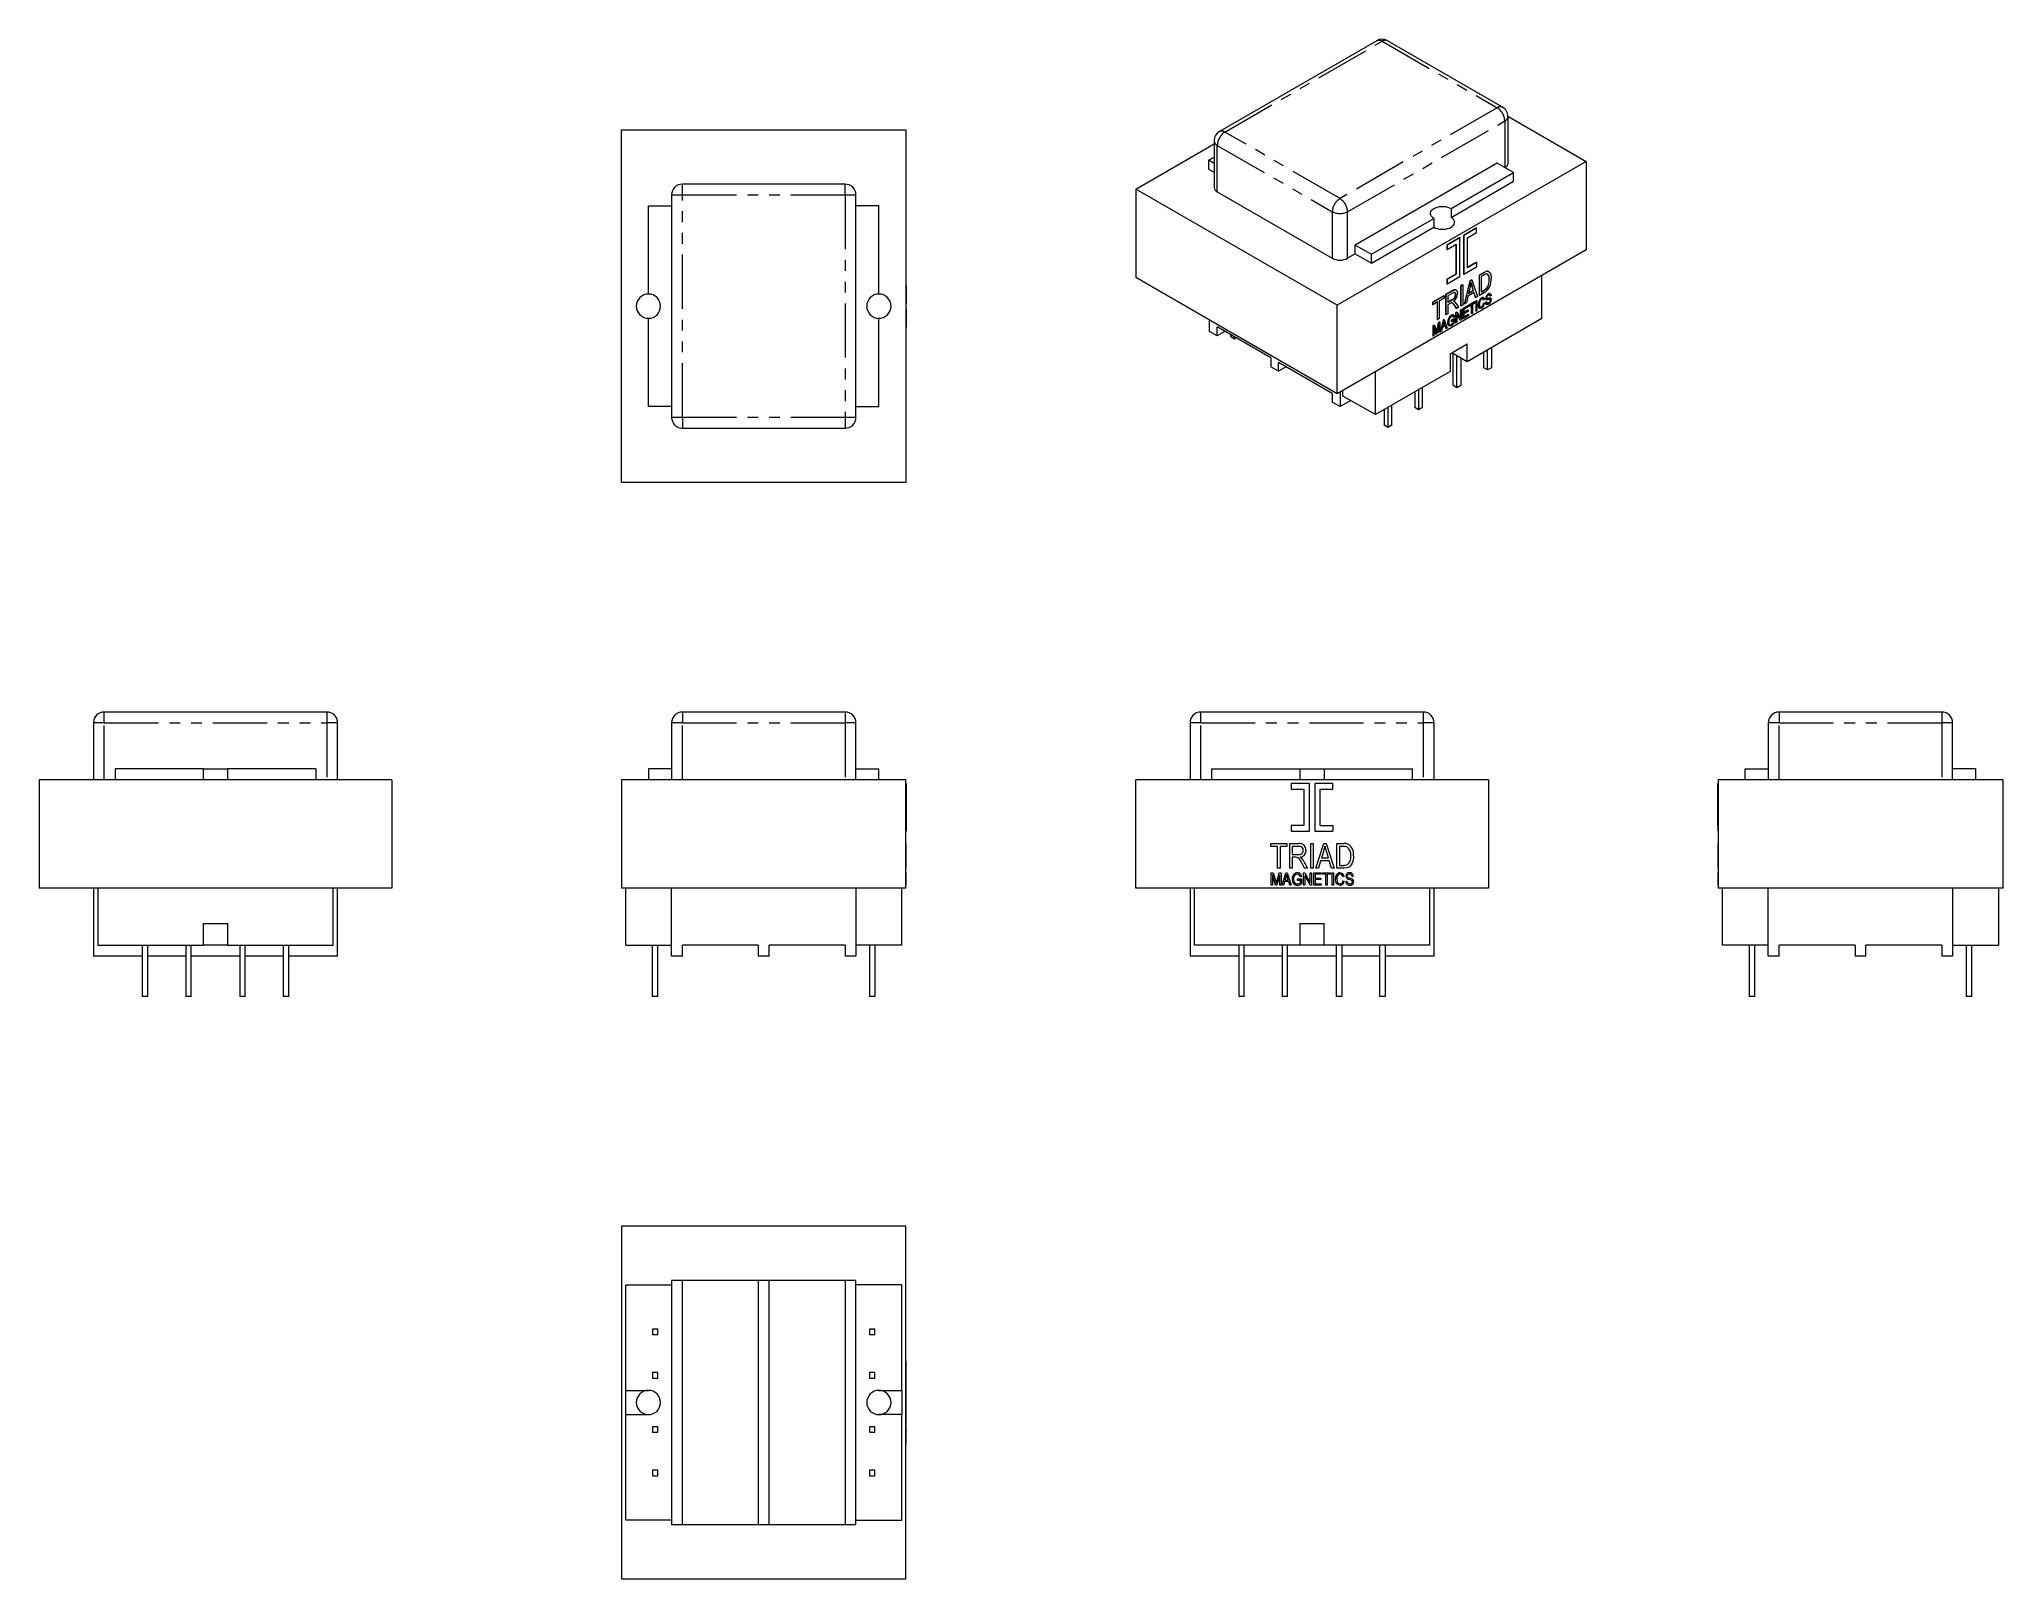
# Model space of a CAD drawing. Header units: millimetres. Extents: x 95 to 325, y 55 to 236.
import ezdxf

# ---------------------------------------------------------------- set-up
doc = ezdxf.new("R2010")
doc.units = ezdxf.units.MM
doc.linetypes.add('PHANTOM', pattern=[12.7, 6.35, -1.27, 1.27, -1.27, 1.27, -1.27])

msp = doc.modelspace()

# ---------------------------------------------------------------- linework, layer by layer
at = {"color": 7, "linetype": 'Continuous', "lineweight": 0}
for p, q in [((251.65, 235.56), (233.24, 224.93)), ((266.39, 227.78), (252.92, 235.56)), ((267.02, 226.73), (276.19, 221.43)), ((267.03, 221.24), (267.03, 226.68)), ((163.21, 183.84), (163.21, 225.12)), ((163.21, 225.12), (196.53, 225.12)), ((196.53, 225.12), (196.53, 183.84)), ((223.44, 218.19), (232.61, 223.48)), ((232.61, 223.83), (232.61, 218.38)), ((231.97, 221.56), (232.61, 221.92)), ((231.97, 221.56), (231.97, 220.52)), ((232.61, 221.19), (231.97, 221.56)), ((276.19, 221.43), (247, 204.58)), ((265.76, 221.24), (249.14, 211.64)), ((267.66, 220.14), (265.76, 221.24)), ((276.19, 221.43), (276.19, 211.06)), ((189.4, 218.77), (170.35, 218.77)), ((231.97, 220.52), (232.61, 220.15)), ((260.36, 215.92), (267.66, 220.14)), ((260.36, 214.88), (267.66, 219.1)), ((267.66, 219.1), (267.66, 220.14)), ((166.38, 205.9), (166.38, 216.23)), ((166.38, 216.23), (169.08, 216.23)), ((169.08, 217.5), (169.08, 191.46)), ((190.67, 191.46), (190.67, 217.5)), ((193.36, 216.23), (190.67, 216.23)), ((193.36, 205.9), (193.36, 216.23)), ((247, 204.58), (223.44, 218.19)), ((223.44, 218.19), (223.44, 207.82)), ((232.98, 217.87), (246.45, 210.09)), ((251.05, 210.55), (258.35, 214.76)), ((258.35, 214.76), (258.35, 213.72)), ((260.36, 215.92), (260.36, 214.88)), ((249.14, 210.61), (249.14, 211.64)), ((249.14, 211.64), (251.05, 210.55)), ((251.05, 209.51), (258.35, 213.72)), ((261.37, 212.51), (259.86, 211.64)), ((259.86, 211.64), (259.86, 211.12)), ((259.86, 211.64), (259.88, 211.63)), ((261.39, 212.5), (259.88, 211.63)), ((259.88, 211.11), (260.94, 211.72)), ((259.88, 211.63), (259.88, 211.11)), ((260.92, 211.71), (260.92, 208.24)), ((260.94, 211.72), (260.94, 208.23)), ((261.37, 212.51), (261.39, 212.5)), ((261.39, 207.97), (261.39, 212.5)), ((263.33, 213.64), (261.82, 212.77)), ((261.82, 212.77), (261.82, 208.24)), ((261.82, 212.77), (261.84, 212.76)), ((263.35, 213.63), (261.84, 212.76)), ((261.84, 212.76), (261.84, 208.23)), ((262.29, 212.5), (263.35, 213.11)), ((262.29, 209.02), (262.29, 212.5)), ((263.33, 213.64), (263.35, 213.63)), ((263.35, 213.11), (263.35, 213.63)), ((196.56, 209.35), (196.53, 209.35)), ((196.56, 209.33), (196.53, 209.33)), ((196.56, 208.66), (196.56, 209.33)), ((276.19, 211.06), (247, 194.21)), ((249.14, 210.61), (248.24, 210.09)), ((249.14, 210.61), (251.05, 209.51)), ((251.05, 209.51), (251.05, 210.55)), ((259.86, 211.12), (259.88, 211.11)), ((263.33, 209.64), (262.29, 209.04)), ((262.29, 209.02), (263.35, 209.63)), ((263.33, 209.64), (263.35, 209.63)), ((263.35, 209.63), (263.35, 209.1)), ((196.56, 208.66), (196.53, 208.66)), ((196.56, 207.39), (196.53, 207.39)), ((196.56, 207.22), (196.53, 207.22)), ((196.56, 207.05), (196.53, 207.05)), ((196.53, 206.93), (196.56, 206.93)), ((196.56, 208.2), (196.56, 208.66)), ((196.56, 208.22), (196.56, 208.23)), ((196.56, 207.39), (196.56, 208.2)), ((196.56, 207.22), (196.56, 207.37)), ((196.56, 206.93), (196.56, 207.05)), ((196.56, 206.93), (196.56, 204.8)), ((247, 194.21), (223.44, 207.82)), ((260.92, 208.24), (259.86, 207.63)), ((259.86, 207.63), (259.86, 207.11)), ((259.86, 207.63), (259.88, 207.62)), ((259.86, 207.11), (259.88, 207.1)), ((260.94, 208.23), (259.88, 207.62)), ((259.88, 207.1), (261.39, 207.97)), ((259.88, 207.62), (259.88, 207.1)), ((260.94, 208.23), (260.92, 208.24)), ((261.7, 206.97), (261.49, 206.85)), ((261.51, 206.84), (261.72, 206.96)), ((261.72, 206.96), (261.7, 206.97)), ((261.72, 206.96), (261.72, 204.61)), ((261.82, 208.24), (261.84, 208.23)), ((261.84, 208.23), (263.35, 209.1)), ((262.56, 207.46), (261.91, 204.74)), ((261.93, 204.73), (262.58, 207.45)), ((262.77, 207.58), (262.56, 207.46)), ((262.58, 207.45), (262.56, 207.46)), ((262.58, 207.45), (262.79, 207.57)), ((262.79, 207.57), (262.77, 207.58)), ((262.79, 207.57), (263.44, 205.6)), ((264.23, 208.43), (263.66, 208.1)), ((263.66, 208.1), (263.66, 205.75)), ((263.67, 208.09), (263.66, 208.1)), ((263.67, 208.09), (264.25, 208.42)), ((263.67, 205.74), (263.67, 208.09)), ((264.24, 208.14), (263.88, 207.93)), ((263.88, 207.93), (263.88, 206.13)), ((264.57, 208.56), (264.55, 208.57)), ((264.75, 206.98), (264.74, 206.99)), ((264.78, 208.53), (264.76, 208.54)), ((264.82, 207.61), (264.84, 207.6)), ((270.98, 203.03), (270.98, 208.06)), ((196.53, 204.8), (196.56, 204.8)), ((196.56, 204.68), (196.53, 204.68)), ((196.56, 204.63), (196.53, 204.63)), ((196.56, 204.68), (196.56, 204.8)), ((196.56, 204.33), (196.56, 204.63)), ((259.51, 205.7), (258.19, 204.94)), ((258.19, 204.94), (258.19, 204.66)), ((258.21, 204.93), (258.19, 204.94)), ((258.21, 204.65), (258.19, 204.66)), ((258.21, 204.93), (259.53, 205.69)), ((258.76, 204.97), (258.21, 204.65)), ((258.21, 204.65), (258.21, 204.93)), ((258.74, 204.96), (258.74, 202.91)), ((258.76, 202.9), (258.76, 204.97)), ((259.53, 205.42), (258.97, 205.1)), ((258.97, 205.1), (258.97, 203.02)), ((259.53, 205.69), (259.51, 205.7)), ((259.53, 205.69), (259.53, 205.42)), ((260.49, 206.27), (259.75, 205.84)), ((259.75, 205.84), (259.75, 203.49)), ((259.76, 205.83), (259.75, 205.84)), ((259.76, 205.83), (260.51, 206.26)), ((259.76, 203.48), (259.76, 205.83)), ((260.53, 205.99), (259.97, 205.68)), ((259.97, 205.68), (259.97, 204.91)), ((260.45, 205.21), (259.97, 204.93)), ((259.97, 204.91), (260.47, 205.2)), ((260.24, 204.79), (259.97, 204.64)), ((259.97, 204.64), (259.97, 203.6)), ((260.45, 205.21), (260.47, 205.2)), ((260.77, 205), (260.75, 205.01)), ((260.9, 205.84), (260.88, 205.85)), ((260.95, 206.37), (260.93, 206.38)), ((260.95, 204.8), (261.24, 204.33)), ((261.49, 206.85), (261.49, 204.5)), ((261.51, 206.84), (261.49, 206.85)), ((261.51, 204.49), (261.51, 206.84)), ((261.72, 204.61), (261.51, 204.49)), ((261.91, 204.74), (261.93, 204.73)), ((262.15, 204.86), (261.93, 204.73)), ((262.33, 205.66), (262.15, 204.86)), ((263.04, 206.07), (262.33, 205.66)), ((262.59, 206.77), (262.4, 205.98)), ((262.95, 206.32), (262.4, 206)), ((262.4, 205.98), (262.97, 206.31)), ((263.11, 204.98), (262.45, 204.6)), ((262.47, 204.59), (263.13, 204.97)), ((262.75, 204.61), (262.47, 204.45)), ((262.73, 204.6), (262.73, 203.59)), ((262.75, 203.58), (262.75, 204.61)), ((262.78, 206.86), (262.95, 206.32)), ((262.97, 206.31), (262.8, 206.85)), ((263.13, 204.84), (262.85, 204.68)), ((262.85, 204.68), (262.85, 203.64)), ((262.95, 206.32), (262.97, 206.31)), ((263.03, 206.06), (263.2, 205.48)), ((263.22, 205.47), (263.04, 206.07)), ((263.13, 204.97), (263.11, 204.98)), ((263.13, 204.97), (263.13, 204.84)), ((263.22, 205.47), (263.2, 205.48)), ((263.44, 205.6), (263.22, 205.47)), ((263.36, 205.13), (263.26, 205.07)), ((263.26, 205.07), (263.26, 203.89)), ((263.28, 205.06), (263.26, 205.07)), ((263.28, 205.06), (263.38, 205.12)), ((263.28, 203.88), (263.28, 205.06)), ((263.38, 205.12), (263.36, 205.13)), ((263.38, 205.12), (263.38, 203.94)), ((263.55, 204.64), (263.54, 204.65)), ((263.66, 205.75), (263.67, 205.74)), ((264.27, 206.08), (263.67, 205.74)), ((264.23, 206.35), (263.88, 206.15)), ((263.88, 206.13), (264.25, 206.34)), ((263.94, 205.46), (263.93, 205.47)), ((264.16, 205.48), (264.14, 205.49)), ((264.16, 205.2), (264.14, 205.21)), ((264.27, 205.29), (264.16, 205.2)), ((264.26, 204.85), (264.16, 204.82)), ((264.16, 204.82), (264.18, 204.81)), ((264.18, 204.81), (264.28, 204.84)), ((264.28, 204.84), (264.26, 204.85)), ((264.49, 205), (264.38, 204.92)), ((264.38, 204.92), (264.4, 204.91)), ((264.4, 204.91), (264.51, 204.99)), ((264.43, 205.41), (264.41, 205.42)), ((264.48, 205.25), (264.5, 205.24)), ((264.48, 204.69), (264.5, 204.68)), ((264.51, 204.99), (264.49, 205)), ((264.72, 205.91), (264.7, 205.92)), ((264.75, 204.85), (264.73, 204.86)), ((264.9, 205.43), (264.89, 205.44)), ((264.93, 205.66), (264.91, 205.67)), ((264.95, 205.94), (264.93, 205.95)), ((265.03, 205.73), (264.93, 205.66)), ((264.95, 205.17), (264.94, 205.18)), ((264.99, 205.41), (264.97, 205.42)), ((166.38, 192.73), (166.38, 203.06)), ((193.36, 192.73), (193.36, 203.06)), ((196.56, 204.33), (196.53, 204.33)), ((196.56, 204.25), (196.53, 204.25)), ((196.53, 204.16), (196.56, 204.16)), ((196.56, 204.25), (196.56, 204.33)), ((196.56, 204.16), (196.56, 204.25)), ((196.56, 204.16), (196.56, 202.03)), ((232.08, 201.53), (232.08, 202.83)), ((247, 194.21), (247, 204.58)), ((258.88, 202.54), (258.68, 201.6)), ((258.69, 201.59), (258.9, 202.53)), ((258.94, 202.35), (258.7, 201.24)), ((258.74, 202.91), (258.76, 202.9)), ((258.97, 203.02), (258.76, 202.9)), ((259.03, 202.63), (258.88, 202.54)), ((258.9, 202.53), (258.88, 202.54)), ((258.9, 202.53), (259.05, 202.62)), ((258.94, 201.38), (258.94, 202.35)), ((259.05, 202.62), (259.03, 202.63)), ((259.05, 202.62), (259.05, 201.44)), ((259.44, 202.86), (259.11, 201.5)), ((259.13, 201.49), (259.45, 202.85)), ((259.46, 202.51), (259.36, 202.11)), ((259.54, 202.92), (259.44, 202.86)), ((259.45, 202.85), (259.44, 202.86)), ((259.45, 202.85), (259.56, 202.91)), ((259.56, 202.91), (259.54, 202.92)), ((259.55, 202.56), (259.63, 202.29)), ((259.56, 202.91), (259.88, 201.92)), ((259.65, 202.28), (259.56, 202.55)), ((259.75, 203.49), (259.76, 203.48)), ((259.97, 203.6), (259.76, 203.48)), ((259.97, 202.56), (259.96, 202.57)), ((260.4, 203.41), (260.38, 203.42)), ((260.74, 203.03), (260.38, 202.83)), ((260.38, 202.83), (260.38, 202.69)), ((260.4, 202.81), (260.38, 202.83)), ((260.38, 202.69), (260.4, 202.68)), ((260.4, 202.34), (260.38, 202.35)), ((260.4, 202.81), (260.75, 203.02)), ((260.65, 202.82), (260.4, 202.68)), ((260.4, 202.68), (260.4, 202.81)), ((260.64, 203.44), (260.62, 203.45)), ((260.64, 203.17), (260.62, 203.18)), ((260.63, 202.81), (260.63, 202.62)), ((260.65, 202.61), (260.63, 202.62)), ((260.74, 203.26), (260.64, 203.17)), ((260.65, 202.61), (260.65, 202.82)), ((260.75, 203.02), (260.74, 203.03)), ((260.75, 204.57), (260.98, 204.21)), ((260.75, 203.02), (260.75, 202.59)), ((261, 204.2), (260.77, 204.56)), ((261.01, 203.77), (260.89, 203.7)), ((260.89, 203.7), (260.89, 202.53)), ((260.91, 203.69), (260.89, 203.7)), ((260.89, 202.53), (260.91, 202.52)), ((260.91, 203.69), (261.03, 203.76)), ((260.91, 202.52), (260.91, 203.69)), ((261.02, 202.58), (260.91, 202.52)), ((261, 204.2), (260.98, 204.21)), ((261.24, 204.33), (261, 204.2)), ((261.03, 203.76), (261.01, 203.77)), ((261.45, 202.83), (261.02, 203.51)), ((261.02, 203.51), (261.02, 202.58)), ((261.02, 203.49), (261.43, 202.84)), ((261.03, 203.76), (261.45, 203.07)), ((261.45, 202.83), (261.43, 202.84)), ((261.54, 204.08), (261.44, 204.01)), ((261.44, 204.01), (261.44, 203.1)), ((261.45, 204), (261.44, 204.01)), ((261.45, 204), (261.56, 204.07)), ((261.45, 203.07), (261.45, 204)), ((261.56, 202.89), (261.45, 202.83)), ((261.49, 204.5), (261.51, 204.49)), ((261.56, 204.07), (261.54, 204.08)), ((261.56, 204.07), (261.56, 202.89)), ((262.35, 204.54), (261.74, 204.19)), ((261.74, 204.19), (261.74, 203.02)), ((261.76, 204.18), (261.74, 204.19)), ((261.74, 203.02), (261.76, 203.01)), ((261.76, 204.18), (262.37, 204.53)), ((261.76, 203.01), (261.76, 204.18)), ((262.38, 203.36), (261.76, 203.01)), ((262.37, 204.39), (261.86, 204.1)), ((261.86, 204.1), (261.86, 203.74)), ((262.32, 204.02), (261.86, 203.76)), ((261.86, 203.74), (262.34, 204.01)), ((262.34, 203.87), (261.86, 203.6)), ((261.86, 203.6), (261.86, 203.2)), ((262.36, 203.51), (261.86, 203.22)), ((261.86, 203.2), (262.38, 203.5)), ((270.98, 203.03), (262.24, 197.98)), ((262.34, 204.01), (262.32, 204.02)), ((262.34, 204.01), (262.34, 203.87)), ((262.37, 204.53), (262.35, 204.54)), ((262.38, 203.5), (262.36, 203.51)), ((262.37, 204.53), (262.37, 204.39)), ((262.38, 203.5), (262.38, 203.36)), ((262.45, 204.6), (262.45, 204.46)), ((262.47, 204.59), (262.45, 204.6)), ((262.47, 204.45), (262.45, 204.46)), ((262.47, 204.45), (262.47, 204.59)), ((262.73, 203.59), (262.75, 203.58)), ((262.85, 203.64), (262.75, 203.58)), ((263.26, 203.89), (263.28, 203.88)), ((263.38, 203.94), (263.28, 203.88)), ((263.68, 204.22), (263.7, 204.21)), ((263.93, 204.38), (263.91, 204.39)), ((196.53, 202.03), (196.56, 202.03)), ((196.56, 201.86), (196.53, 201.86)), ((196.56, 201.57), (196.53, 201.57)), ((196.56, 201.53), (196.53, 201.53)), ((196.56, 201.86), (196.56, 202.03)), ((196.56, 201.57), (196.56, 201.86)), ((196.56, 201.53), (196.56, 201.57)), ((196.56, 199.66), (196.56, 201.53)), ((232.98, 201.01), (232.08, 201.53)), ((239.26, 198.42), (232.98, 202.05)), ((232.98, 201.01), (232.98, 202.05)), ((233.88, 201.53), (232.98, 201.01)), ((234.55, 200.89), (234.55, 201.14)), ((235, 200.63), (234.55, 200.89)), ((235, 200.63), (235, 200.88)), ((235.21, 200.76), (235, 200.63)), ((258.39, 202.26), (258.23, 202.16)), ((258.23, 202.16), (258.23, 200.99)), ((258.24, 202.15), (258.23, 202.16)), ((258.23, 200.99), (258.24, 200.98)), ((258.24, 202.15), (258.41, 202.25)), ((258.24, 200.98), (258.24, 202.15)), ((258.35, 201.04), (258.24, 200.98)), ((258.59, 201.18), (258.35, 202.06)), ((258.35, 202.06), (258.35, 201.04)), ((258.35, 202.01), (258.57, 201.19)), ((258.41, 202.25), (258.39, 202.26)), ((258.41, 202.25), (258.61, 201.53)), ((258.59, 201.18), (258.57, 201.19)), ((258.7, 201.24), (258.59, 201.18)), ((258.61, 201.53), (258.65, 201.38)), ((258.93, 202.27), (258.93, 201.39)), ((258.94, 201.38), (258.93, 201.39)), ((259.05, 201.44), (258.94, 201.38)), ((259.11, 201.5), (259.13, 201.49)), ((259.24, 201.55), (259.13, 201.49)), ((259.33, 201.95), (259.24, 201.55)), ((259.68, 202.16), (259.33, 201.95)), ((259.36, 202.11), (259.65, 202.28)), ((259.63, 202.29), (259.37, 202.13)), ((259.63, 202.29), (259.65, 202.28)), ((259.67, 202.15), (259.75, 201.87)), ((259.77, 201.86), (259.68, 202.16)), ((259.77, 201.86), (259.75, 201.87)), ((259.88, 201.92), (259.77, 201.86)), ((260.1, 202.19), (260.12, 202.18)), ((260.23, 198.89), (262.24, 200.06)), ((262.24, 197.98), (262.24, 200.06)), ((196.56, 199.66), (196.53, 199.66)), ((239.26, 198.42), (239.26, 197.39)), ((246.45, 194.27), (240.16, 197.9)), ((240.16, 196.87), (240.16, 197.9)), ((260.23, 198.89), (260.23, 196.82)), ((262.24, 197.98), (260.45, 199.02)), ((260.59, 195.19), (260.59, 198.94)), ((261.04, 194.93), (261.04, 198.68)), ((261.49, 198.42), (261.49, 195.19)), ((264.18, 197.27), (264.18, 199.1)), ((264.63, 197.01), (264.63, 199.36)), ((265.08, 199.62), (265.08, 197.27)), ((240.16, 196.87), (239.26, 197.39)), ((241.06, 197.39), (240.16, 196.87)), ((260.23, 196.82), (251.49, 191.78)), ((251.49, 191.78), (251.49, 196.81)), ((264.63, 197.01), (264.18, 197.27)), ((265.08, 197.27), (264.63, 197.01)), ((246.45, 194.27), (246.45, 193.24)), ((247.35, 192.72), (246.45, 193.24)), ((247.35, 194.41), (247.35, 192.72)), ((248.6, 193.45), (247.35, 192.72)), ((247.7, 193.96), (247.7, 194.62)), ((251.49, 191.78), (247.7, 193.96)), ((256.1, 194.44), (256.1, 192.6)), ((256.55, 194.69), (256.55, 192.34)), ((257, 192.6), (257, 194.95)), ((261.04, 194.93), (260.59, 195.19)), ((261.49, 195.19), (261.04, 194.93)), ((169.08, 192.73), (166.38, 192.73)), ((190.67, 192.73), (193.36, 192.73)), ((252.51, 192.36), (252.51, 190.53)), ((252.96, 192.62), (252.96, 190.27)), ((253.41, 190.53), (253.41, 192.88)), ((256.55, 192.34), (256.1, 192.6)), ((257, 192.6), (256.55, 192.34)), ((170.35, 190.19), (189.4, 190.19)), ((252.96, 190.27), (252.51, 190.53)), ((253.41, 190.53), (252.96, 190.27)), ((196.53, 183.84), (163.21, 183.84)), ((128.71, 156.96), (102.67, 156.96)), ((189.4, 156.96), (170.35, 156.96)), ((257.1, 156.96), (231.06, 156.96)), ((317.81, 156.96), (298.76, 156.96)), ((101.4, 155.69), (101.4, 149.03)), ((129.98, 149.03), (129.98, 155.69)), ((169.08, 155.69), (169.08, 149.03)), ((190.67, 149.03), (190.67, 155.69)), ((229.79, 155.69), (229.79, 149.03)), ((258.37, 149.03), (258.37, 155.69)), ((297.49, 155.69), (297.49, 149.03)), ((319.08, 149.03), (319.08, 155.69)), ((103.94, 150.3), (103.94, 149.03)), ((114.27, 150.3), (103.94, 150.3)), ((114.27, 149.03), (114.27, 150.3)), ((114.27, 150.3), (117.11, 150.3)), ((117.11, 150.3), (117.11, 149.03)), ((127.44, 150.3), (117.11, 150.3)), ((127.44, 150.3), (127.44, 149.03)), ((166.38, 150.3), (166.38, 149.03)), ((169.08, 150.3), (166.38, 150.3)), ((190.67, 150.3), (193.36, 150.3)), ((193.36, 149.03), (193.36, 150.3)), ((232.33, 149.03), (232.33, 150.3)), ((232.33, 150.3), (242.66, 150.3)), ((242.66, 150.3), (242.66, 149.03)), ((242.66, 150.3), (245.5, 150.3)), ((245.5, 150.3), (245.5, 149.03)), ((245.5, 150.3), (255.83, 150.3)), ((255.83, 149.03), (255.83, 150.3)), ((294.8, 149.03), (294.8, 150.3)), ((294.8, 150.3), (297.49, 150.3)), ((321.77, 150.3), (319.08, 150.3)), ((321.77, 150.3), (321.77, 149.03)), ((95.05, 149.03), (95.05, 136.33)), ((136.33, 149.03), (95.05, 149.03)), ((136.33, 149.03), (136.33, 136.33)), ((163.21, 149.03), (163.21, 136.33)), ((196.53, 149.03), (163.21, 149.03)), ((196.53, 136.33), (196.53, 149.03)), ((196.53, 148.58), (196.56, 148.58)), ((196.53, 147.94), (196.56, 147.94)), ((196.56, 148.58), (196.56, 147.94)), ((196.56, 147.94), (196.56, 143.67)), ((223.44, 136.33), (223.44, 149.03)), ((264.72, 149.03), (223.44, 149.03)), ((243.76, 148.58), (241.62, 148.58)), ((241.62, 148.58), (241.62, 147.94)), ((241.62, 147.94), (243.12, 147.94)), ((243.12, 147.94), (243.12, 143.67)), ((243.76, 143.03), (243.76, 148.58)), ((244.4, 148.58), (244.4, 143.03)), ((246.53, 148.58), (244.4, 148.58)), ((245.04, 147.94), (246.53, 147.94)), ((245.04, 143.67), (245.04, 147.94)), ((246.53, 147.94), (246.53, 148.58)), ((264.72, 149.03), (264.72, 136.33)), ((291.6, 147.94), (291.6, 148.58)), ((291.62, 148.58), (291.6, 148.58)), ((291.62, 147.94), (291.6, 147.94)), ((291.6, 143.67), (291.6, 147.94)), ((291.62, 149.03), (291.62, 136.33)), ((324.95, 149.03), (291.62, 149.03)), ((324.95, 149.03), (324.95, 136.33)), ((196.53, 143.67), (196.56, 143.67)), ((196.53, 143.03), (196.56, 143.03)), ((196.56, 143.67), (196.56, 143.03)), ((241.62, 143.67), (241.62, 143.03)), ((243.12, 143.67), (241.62, 143.67)), ((241.62, 143.03), (243.76, 143.03)), ((244.4, 143.03), (246.53, 143.03)), ((245.04, 143.67), (246.53, 143.67)), ((246.53, 143.67), (246.53, 143.03)), ((291.62, 143.67), (291.6, 143.67)), ((291.6, 143.67), (291.6, 143.03)), ((291.62, 143.03), (291.6, 143.03)), ((196.56, 141.56), (196.53, 141.56)), ((196.56, 141.22), (196.53, 141.22)), ((196.56, 141.22), (196.56, 141.56)), ((196.56, 138.68), (196.56, 141.22)), ((239.25, 141.22), (239.25, 141.56)), ((239.25, 141.56), (241.12, 141.56)), ((240.04, 141.22), (239.25, 141.22)), ((240.04, 138.68), (240.04, 141.22)), ((241.12, 141.22), (240.34, 141.22)), ((240.34, 141.22), (240.34, 138.68)), ((241.12, 141.56), (241.12, 141.22)), ((241.46, 138.68), (241.46, 141.56)), ((241.46, 141.56), (242.52, 141.56)), ((242.54, 141.22), (241.76, 141.22)), ((241.76, 141.22), (241.76, 140.29)), ((241.76, 140.29), (242.46, 140.29)), ((243.92, 138.68), (243.92, 141.56)), ((243.92, 141.56), (244.22, 141.56)), ((244.22, 141.56), (244.22, 138.68)), ((244.52, 138.68), (245.44, 141.56)), ((245.45, 140.71), (245.18, 139.87)), ((245.44, 141.56), (245.73, 141.56)), ((245.73, 141.56), (246.65, 138.68)), ((245.99, 139.87), (245.75, 140.66)), ((246.99, 138.68), (246.99, 141.56)), ((246.99, 141.56), (247.8, 141.56)), ((247.79, 141.22), (247.29, 141.22)), ((247.29, 141.22), (247.29, 139.01)), ((291.6, 141.56), (291.62, 141.56)), ((291.6, 141.56), (291.6, 141.5)), ((291.6, 141.5), (291.6, 140.13)), ((291.6, 141.5), (291.62, 141.5)), ((196.53, 138.68), (196.56, 138.68)), ((196.56, 138.14), (196.53, 138.14)), ((196.56, 138.13), (196.53, 138.13)), ((196.56, 136.69), (196.56, 138.13)), ((239.31, 136.69), (239.31, 138.13)), ((239.31, 138.13), (239.54, 138.13)), ((239.46, 137.94), (239.46, 136.69)), ((239.8, 136.69), (239.46, 137.94)), ((239.54, 138.13), (239.82, 137.11)), ((239.95, 137.12), (240.24, 138.13)), ((240.34, 138.68), (240.04, 138.68)), ((240.24, 138.13), (240.45, 138.13)), ((240.45, 138.13), (240.45, 136.69)), ((240.56, 136.69), (241.02, 138.13)), ((241.02, 138.13), (241.17, 138.13)), ((241.17, 138.13), (241.63, 136.69)), ((241.76, 138.68), (241.46, 138.68)), ((242.14, 139.95), (241.76, 139.95)), ((241.76, 139.95), (241.76, 138.68)), ((243.21, 138.68), (242.88, 139.29)), ((243.08, 136.69), (243.08, 138.13)), ((243.08, 138.13), (243.24, 138.13)), ((243.13, 139.46), (243.55, 138.68)), ((243.55, 138.68), (243.21, 138.68)), ((243.24, 138.13), (243.85, 136.98)), ((243.85, 136.98), (243.85, 138.13)), ((243.85, 138.13), (244, 138.13)), ((244.22, 138.68), (243.92, 138.68)), ((244, 138.13), (244, 136.69)), ((244.28, 136.69), (244.28, 138.13)), ((244.28, 138.13), (245.14, 138.13)), ((245.14, 137.96), (244.43, 137.96)), ((244.43, 137.96), (244.43, 137.51)), ((244.83, 138.68), (244.52, 138.68)), ((245.08, 139.54), (244.83, 138.68)), ((246.09, 139.54), (245.08, 139.54)), ((245.14, 138.13), (245.14, 137.96)), ((245.18, 139.87), (245.99, 139.87)), ((245.29, 137.96), (245.29, 138.13)), ((245.29, 138.13), (246.22, 138.13)), ((245.68, 137.96), (245.29, 137.96)), ((245.68, 136.69), (245.68, 137.96)), ((246.22, 137.96), (245.83, 137.96)), ((245.83, 137.96), (245.83, 136.69)), ((246.34, 138.68), (246.09, 139.54)), ((246.22, 138.13), (246.22, 137.96)), ((246.65, 138.68), (246.34, 138.68)), ((246.43, 136.69), (246.43, 138.13)), ((246.43, 138.13), (246.58, 138.13)), ((246.58, 138.13), (246.58, 136.69)), ((247.84, 138.68), (246.99, 138.68)), ((247.29, 139.01), (247.8, 139.01)), ((291.6, 140.13), (291.62, 140.13)), ((291.6, 140.13), (291.6, 138.68)), ((291.6, 138.68), (291.62, 138.68)), ((291.6, 138.14), (291.62, 138.14)), ((291.6, 138.14), (291.6, 137.71)), ((136.33, 136.33), (95.05, 136.33)), ((101.4, 136.33), (101.4, 128.39)), ((101.91, 136.33), (101.91, 129.66)), ((129.47, 129.66), (129.47, 136.33)), ((129.98, 128.39), (129.98, 136.33)), ((196.53, 136.33), (163.21, 136.33)), ((163.72, 129.66), (163.72, 136.33)), ((169.08, 128.39), (169.08, 136.33)), ((190.67, 136.33), (190.67, 128.39)), ((196.03, 129.66), (196.03, 136.33)), ((196.53, 136.69), (196.56, 136.69)), ((196.56, 136.67), (196.53, 136.67)), ((264.72, 136.33), (223.44, 136.33)), ((229.79, 136.33), (229.79, 128.39)), ((230.3, 129.66), (230.3, 136.33)), ((239.46, 136.69), (239.31, 136.69)), ((239.96, 136.69), (239.8, 136.69)), ((239.82, 137.11), (239.88, 136.89)), ((240.3, 137.87), (239.96, 136.69)), ((240.3, 136.69), (240.3, 137.87)), ((240.45, 136.69), (240.3, 136.69)), ((240.72, 136.69), (240.56, 136.69)), ((240.84, 137.12), (240.72, 136.69)), ((241.35, 137.12), (240.84, 137.12)), ((241.03, 137.7), (240.89, 137.29)), ((240.89, 137.29), (241.3, 137.29)), ((241.3, 137.29), (241.18, 137.68)), ((241.47, 136.69), (241.35, 137.12)), ((241.63, 136.69), (241.47, 136.69)), ((242.36, 137.25), (242.36, 137.42)), ((242.36, 137.42), (242.86, 137.42)), ((242.71, 137.25), (242.36, 137.25)), ((242.84, 137.71), (242.69, 137.68)), ((242.71, 136.98), (242.71, 137.25)), ((242.86, 137.42), (242.86, 136.89)), ((243.23, 136.69), (243.08, 136.69)), ((243.84, 136.69), (243.23, 137.83)), ((243.23, 137.83), (243.23, 136.69)), ((244, 136.69), (243.84, 136.69)), ((245.16, 136.69), (244.28, 136.69)), ((244.43, 137.51), (245.1, 137.51)), ((245.1, 137.34), (244.43, 137.34)), ((244.43, 137.34), (244.43, 136.86)), ((244.43, 136.86), (245.16, 136.86)), ((245.1, 137.51), (245.1, 137.34)), ((245.16, 136.86), (245.16, 136.69)), ((245.83, 136.69), (245.68, 136.69)), ((246.58, 136.69), (246.43, 136.69)), ((247.83, 137.71), (247.68, 137.68)), ((247.7, 137.19), (247.85, 137.15)), ((248.02, 137.15), (248.16, 137.17)), ((248.91, 137.71), (248.76, 137.7)), ((257.86, 129.66), (257.86, 136.33)), ((258.37, 128.39), (258.37, 136.33)), ((291.6, 137.71), (291.62, 137.71)), ((291.6, 137.71), (291.6, 137.7)), ((291.6, 137.7), (291.62, 137.7)), ((291.6, 137.68), (291.6, 137.6)), ((291.6, 137.6), (291.62, 137.6)), ((291.6, 137.6), (291.6, 137.51)), ((291.6, 137.51), (291.6, 137.43)), ((291.6, 137.43), (291.62, 137.43)), ((291.6, 137.43), (291.6, 137.09)), ((291.6, 137.09), (291.6, 136.67)), ((291.6, 137.09), (291.62, 137.09)), ((291.6, 136.67), (291.62, 136.67)), ((324.95, 136.33), (291.62, 136.33)), ((292.13, 129.66), (292.13, 136.33)), ((297.49, 128.39), (297.49, 136.33)), ((319.08, 136.33), (319.08, 128.39)), ((324.44, 136.33), (324.44, 129.66)), ((114.27, 132.2), (117.11, 132.2)), ((114.27, 129.66), (114.27, 132.2)), ((117.11, 132.2), (117.11, 129.66)), ((242.66, 132.2), (245.5, 132.2)), ((242.66, 132.2), (242.66, 129.66)), ((245.5, 129.66), (245.5, 132.2)), ((101.91, 129.66), (114.27, 129.66)), ((107.12, 129.66), (107.12, 123.64)), ((107.75, 123.64), (107.75, 129.66)), ((112.2, 129.66), (112.2, 123.64)), ((112.83, 123.64), (112.83, 129.66)), ((117.11, 129.66), (114.27, 129.66)), ((117.11, 129.66), (129.47, 129.66)), ((118.55, 129.66), (118.55, 123.64)), ((119.18, 123.64), (119.18, 129.66)), ((123.63, 129.66), (123.63, 123.64)), ((124.26, 123.64), (124.26, 129.66)), ((163.72, 129.66), (169.08, 129.66)), ((166.85, 123.64), (166.85, 129.66)), ((167.49, 123.64), (167.49, 129.66)), ((179.24, 129.66), (170.35, 129.66)), ((170.35, 128.39), (170.35, 129.66)), ((179.24, 129.66), (179.24, 128.39)), ((180.51, 128.39), (180.51, 129.66)), ((189.4, 129.66), (180.51, 129.66)), ((189.4, 129.66), (189.4, 128.39)), ((196.03, 129.66), (190.67, 129.66)), ((192.25, 129.66), (192.25, 123.64)), ((192.89, 129.66), (192.89, 123.64)), ((242.66, 129.66), (230.3, 129.66)), ((235.51, 129.66), (235.51, 123.64)), ((236.14, 123.64), (236.14, 129.66)), ((240.59, 129.66), (240.59, 123.64)), ((241.22, 123.64), (241.22, 129.66)), ((245.5, 129.66), (242.66, 129.66)), ((257.86, 129.66), (245.5, 129.66)), ((246.94, 123.64), (246.94, 129.66)), ((247.57, 129.66), (247.57, 123.64)), ((252.02, 123.64), (252.02, 129.66)), ((252.65, 129.66), (252.65, 123.64)), ((297.49, 129.66), (292.13, 129.66)), ((295.27, 129.66), (295.27, 123.64)), ((295.9, 129.66), (295.9, 123.64)), ((307.65, 129.66), (298.76, 129.66)), ((298.76, 128.39), (298.76, 129.66)), ((307.65, 129.66), (307.65, 128.39)), ((317.81, 129.66), (308.92, 129.66)), ((308.92, 128.39), (308.92, 129.66)), ((317.81, 129.66), (317.81, 128.39)), ((319.08, 129.66), (324.44, 129.66)), ((320.67, 129.66), (320.67, 123.64)), ((321.3, 129.66), (321.3, 123.64)), ((107.12, 128.39), (101.4, 128.39)), ((112.2, 128.39), (107.75, 128.39)), ((118.55, 128.39), (112.83, 128.39)), ((123.63, 128.39), (119.18, 128.39)), ((129.98, 128.39), (124.26, 128.39)), ((170.35, 128.39), (169.08, 128.39)), ((180.51, 128.39), (179.24, 128.39)), ((190.67, 128.39), (189.4, 128.39)), ((235.51, 128.39), (229.79, 128.39)), ((240.59, 128.39), (236.14, 128.39)), ((246.94, 128.39), (241.22, 128.39)), ((252.02, 128.39), (247.57, 128.39)), ((258.37, 128.39), (252.65, 128.39)), ((298.76, 128.39), (297.49, 128.39)), ((308.92, 128.39), (307.65, 128.39)), ((319.08, 128.39), (317.81, 128.39)), ((107.75, 123.64), (107.12, 123.64)), ((112.83, 123.64), (112.2, 123.64)), ((119.18, 123.64), (118.55, 123.64)), ((124.26, 123.64), (123.63, 123.64)), ((167.49, 123.64), (166.85, 123.64)), ((192.89, 123.64), (192.25, 123.64)), ((236.14, 123.64), (235.51, 123.64)), ((241.22, 123.64), (240.59, 123.64)), ((247.57, 123.64), (246.94, 123.64)), ((252.65, 123.64), (252.02, 123.64)), ((295.9, 123.64), (295.27, 123.64)), ((321.3, 123.64), (320.67, 123.64)), ((196.53, 96.76), (163.21, 96.76)), ((163.21, 96.76), (163.21, 55.48)), ((196.53, 55.48), (196.53, 96.76)), ((163.72, 89.9), (169.08, 89.9)), ((163.72, 77.54), (163.72, 89.9)), ((170.35, 90.41), (169.08, 90.41)), ((169.08, 90.41), (169.08, 61.83)), ((170.35, 61.83), (170.35, 90.41)), ((179.24, 90.41), (170.35, 90.41)), ((180.51, 90.41), (179.24, 90.41)), ((179.24, 90.41), (179.24, 61.83)), ((180.51, 61.83), (180.51, 90.41)), ((189.4, 90.41), (180.51, 90.41)), ((189.4, 90.41), (189.4, 61.83)), ((190.67, 90.41), (189.4, 90.41)), ((190.67, 61.83), (190.67, 90.41)), ((196.03, 89.9), (190.67, 89.9)), ((196.03, 77.54), (196.03, 89.9)), ((167.49, 84.69), (166.85, 84.69)), ((166.85, 84.69), (166.85, 84.06)), ((166.85, 84.06), (167.49, 84.06)), ((167.49, 84.06), (167.49, 84.69)), ((192.89, 84.69), (192.25, 84.69)), ((192.25, 84.69), (192.25, 84.06)), ((192.25, 84.06), (192.89, 84.06)), ((192.89, 84.06), (192.89, 84.69)), ((196.56, 80.94), (196.53, 80.94)), ((196.53, 80.89), (196.56, 80.89)), ((196.56, 80.74), (196.53, 80.74)), ((196.56, 80.89), (196.56, 80.94)), ((196.56, 80.74), (196.56, 80.89)), ((196.56, 80.4), (196.56, 80.74)), ((167.49, 79.61), (166.85, 79.61)), ((166.85, 79.61), (166.85, 78.98)), ((166.85, 78.98), (167.49, 78.98)), ((167.49, 78.98), (167.49, 79.61)), ((192.25, 79.61), (192.25, 78.98)), ((192.89, 79.61), (192.25, 79.61)), ((192.25, 78.98), (192.89, 78.98)), ((192.89, 78.98), (192.89, 79.61)), ((196.56, 80.4), (196.53, 80.4)), ((196.56, 80.24), (196.53, 80.24)), ((196.56, 79.9), (196.53, 79.9)), ((196.56, 79.75), (196.53, 79.75)), ((196.53, 79.64), (196.56, 79.64)), ((196.56, 79.48), (196.53, 79.48)), ((196.56, 79.35), (196.53, 79.35)), ((196.56, 78.85), (196.53, 78.85)), ((196.56, 78.73), (196.53, 78.73)), ((196.56, 78.57), (196.53, 78.57)), ((196.56, 78.44), (196.53, 78.44)), ((196.56, 80.24), (196.56, 80.4)), ((196.56, 79.9), (196.56, 80.24)), ((196.56, 79.75), (196.56, 79.9)), ((196.56, 79.64), (196.56, 79.75)), ((196.56, 79.48), (196.56, 79.64)), ((196.56, 79.35), (196.56, 79.48)), ((196.56, 78.85), (196.56, 79.35)), ((196.56, 78.73), (196.56, 78.85)), ((196.56, 78.57), (196.56, 78.73)), ((196.56, 78.44), (196.56, 78.57)), ((196.56, 77.83), (196.56, 78.44)), ((163.72, 77.54), (166.38, 77.54)), ((163.72, 74.7), (163.72, 77.54)), ((193.36, 77.54), (196.03, 77.54)), ((196.03, 77.54), (196.03, 74.7)), ((196.56, 77.83), (196.53, 77.83)), ((196.56, 77.34), (196.53, 77.34)), ((196.53, 77.11), (196.56, 77.11)), ((196.56, 76.96), (196.53, 76.96)), ((196.56, 76.36), (196.53, 76.36)), ((196.56, 76.2), (196.53, 76.2)), ((196.56, 75.97), (196.53, 75.97)), ((196.53, 75.92), (196.56, 75.92)), ((196.56, 77.34), (196.56, 77.83)), ((196.56, 77.11), (196.56, 77.32)), ((196.56, 76.96), (196.56, 77.11)), ((196.56, 76.36), (196.56, 76.96)), ((196.56, 76.2), (196.56, 76.36)), ((196.56, 75.97), (196.56, 76.2)), ((196.56, 75.04), (196.56, 75.92)), ((163.72, 62.34), (163.72, 74.7)), ((163.72, 74.7), (166.38, 74.7)), ((196.03, 74.7), (193.36, 74.7)), ((196.03, 62.34), (196.03, 74.7)), ((196.56, 75.04), (196.53, 75.04)), ((196.56, 74.91), (196.53, 74.91)), ((196.53, 74.52), (196.56, 74.52)), ((196.56, 74.37), (196.53, 74.37)), ((196.56, 73.98), (196.53, 73.98)), ((196.56, 73.86), (196.53, 73.86)), ((196.53, 73.77), (196.56, 73.77)), ((196.56, 73.62), (196.53, 73.62)), ((196.56, 74.91), (196.56, 75.04)), ((196.56, 74.52), (196.56, 74.91)), ((196.56, 74.37), (196.56, 74.52)), ((196.56, 73.98), (196.56, 74.37)), ((196.56, 73.86), (196.56, 73.98)), ((196.56, 73.77), (196.56, 73.86)), ((196.56, 73.62), (196.56, 73.77)), ((196.56, 73.55), (196.56, 73.62)), ((166.85, 73.26), (166.85, 72.63)), ((167.49, 73.26), (166.85, 73.26)), ((166.85, 72.63), (167.49, 72.63)), ((167.49, 72.63), (167.49, 73.26)), ((192.25, 73.26), (192.25, 72.63)), ((192.89, 73.26), (192.25, 73.26)), ((192.25, 72.63), (192.89, 72.63)), ((192.89, 72.63), (192.89, 73.26)), ((196.56, 73.55), (196.53, 73.55)), ((196.56, 73.38), (196.53, 73.38)), ((196.56, 72.84), (196.53, 72.84)), ((196.56, 72.35), (196.53, 72.35)), ((196.53, 72.18), (196.56, 72.18)), ((196.56, 71.7), (196.53, 71.7)), ((196.56, 72.84), (196.56, 73.38)), ((196.56, 72.35), (196.56, 72.84)), ((196.56, 72.23), (196.56, 72.36)), ((196.56, 71.7), (196.56, 72.18)), ((196.56, 71.25), (196.56, 71.7)), ((196.56, 71.25), (196.53, 71.25)), ((166.85, 68.18), (166.85, 67.55)), ((167.49, 68.18), (166.85, 68.18)), ((166.85, 67.55), (167.49, 67.55)), ((167.49, 67.55), (167.49, 68.18)), ((192.89, 68.18), (192.25, 68.18)), ((192.25, 68.18), (192.25, 67.55)), ((192.25, 67.55), (192.89, 67.55)), ((192.89, 67.55), (192.89, 68.18)), ((169.08, 62.34), (163.72, 62.34)), ((190.67, 62.34), (196.03, 62.34)), ((169.08, 61.83), (170.35, 61.83)), ((170.35, 61.83), (179.24, 61.83)), ((179.24, 61.83), (180.51, 61.83)), ((180.51, 61.83), (189.4, 61.83)), ((189.4, 61.83), (190.67, 61.83)), ((163.21, 55.48), (196.53, 55.48))]:
    msp.add_line(p, q, dxfattribs=at)
at = {"color": 8, "linetype": 'PHANTOM', "lineweight": 0}
for p, q in [((233.88, 224.87), (252.28, 235.49)), ((252.28, 235.49), (265.76, 227.72)), ((265.76, 227.72), (247.35, 217.09)), ((248.24, 215.53), (266.65, 226.16)), ((266.65, 226.16), (266.65, 220.72)), ((232.98, 223.31), (246.45, 215.53)), ((232.98, 217.87), (232.98, 223.31)), ((247.35, 217.09), (233.88, 224.87)), ((170.35, 217.5), (170.35, 218.77)), ((189.4, 217.5), (189.4, 218.77)), ((169.08, 217.5), (170.35, 217.5)), ((170.35, 217.5), (189.4, 217.5)), ((170.35, 191.46), (170.35, 217.5)), ((189.4, 217.5), (189.4, 191.46)), ((189.4, 217.5), (190.67, 217.5)), ((246.45, 215.53), (246.45, 210.09)), ((248.24, 210.09), (248.24, 215.53)), ((196.56, 208.2), (196.53, 208.2)), ((264.25, 208.42), (264.23, 208.43)), ((260.51, 206.26), (260.49, 206.27)), ((262.78, 206.86), (262.8, 206.85)), ((264.23, 206.35), (264.25, 206.34)), ((264.73, 205.39), (264.71, 205.4)), ((259.55, 202.56), (259.56, 202.55)), ((260.77, 204.56), (260.75, 204.57)), ((258.69, 201.59), (258.68, 201.6)), ((170.35, 191.46), (169.08, 191.46)), ((189.4, 191.46), (170.35, 191.46)), ((170.35, 191.46), (170.35, 190.19)), ((190.67, 191.46), (189.4, 191.46)), ((189.4, 191.46), (189.4, 190.19)), ((102.67, 155.69), (102.67, 156.96)), ((128.71, 156.96), (128.71, 155.69)), ((170.35, 156.96), (170.35, 155.69)), ((189.4, 156.96), (189.4, 155.69)), ((231.06, 155.69), (231.06, 156.96)), ((257.1, 156.96), (257.1, 155.69)), ((298.76, 156.96), (298.76, 155.69)), ((317.81, 156.96), (317.81, 155.69)), ((102.67, 155.69), (101.4, 155.69)), ((102.67, 155.69), (128.71, 155.69)), ((102.67, 149.03), (102.67, 155.69)), ((128.71, 155.69), (128.71, 149.03)), ((129.98, 155.69), (128.71, 155.69)), ((170.35, 155.69), (169.08, 155.69)), ((170.35, 155.69), (189.4, 155.69)), ((170.35, 149.03), (170.35, 155.69)), ((189.4, 155.69), (189.4, 149.03)), ((190.67, 155.69), (189.4, 155.69)), ((231.06, 155.69), (229.79, 155.69)), ((231.06, 155.69), (257.1, 155.69)), ((231.06, 149.03), (231.06, 155.69)), ((257.1, 155.69), (257.1, 149.03)), ((258.37, 155.69), (257.1, 155.69)), ((298.76, 155.69), (297.49, 155.69)), ((298.76, 149.03), (298.76, 155.69)), ((298.76, 155.69), (317.81, 155.69)), ((317.81, 155.69), (317.81, 149.03)), ((319.08, 155.69), (317.81, 155.69)), ((291.6, 137.51), (291.62, 137.51)), ((196.56, 77.32), (196.53, 77.32))]:
    msp.add_line(p, q, dxfattribs=at)
at = {"color": 7, "linetype": 'Continuous', "lineweight": 0, "flags": 128}
for points in [[(258.35, 214.76), (258.19, 214.87), (258.06, 214.99), (257.98, 215.13), (257.94, 215.27), (257.94, 215.41), (257.98, 215.55), (258.06, 215.69), (258.19, 215.81), (258.35, 215.92), (258.54, 216.01), (258.75, 216.09), (258.98, 216.13), (259.23, 216.16), (259.48, 216.16), (259.72, 216.13), (259.95, 216.09), (260.17, 216.01), (260.36, 215.92)], [(258.35, 213.72), (258.54, 213.63), (258.75, 213.56), (258.98, 213.51), (259.23, 213.49), (259.48, 213.49), (259.72, 213.51), (259.95, 213.56), (260.17, 213.63), (260.36, 213.72), (260.52, 213.83), (260.64, 213.96), (260.73, 214.09), (260.77, 214.23), (260.77, 214.38), (260.73, 214.52), (260.64, 214.65), (260.52, 214.77), (260.36, 214.88)], [(264.84, 207.6), (264.84, 207.64), (264.83, 207.8), (264.82, 207.88), (264.81, 207.95), (264.77, 208.07), (264.73, 208.15), (264.62, 208.24), (264.53, 208.26)], [(264.75, 208.53), (264.69, 208.57), (264.55, 208.57)], [(264.57, 208.56), (264.6, 208.56), (264.73, 208.55), (264.87, 208.45), (264.92, 208.37), (264.97, 208.28), (265, 208.18), (265.02, 208.07), (265.04, 207.95), (265.05, 207.72)], [(260.77, 204.56), (260.75, 204.59), (260.68, 204.69), (260.6, 204.79), (260.56, 204.83), (260.45, 204.87), (260.39, 204.86), (260.24, 204.79)], [(260.51, 206.26), (260.55, 206.28), (260.69, 206.35), (260.78, 206.38), (260.9, 206.39), (260.99, 206.34), (261.04, 206.27), (261.1, 206.09), (261.11, 205.96)], [(260.9, 205.84), (260.9, 205.88), (260.87, 205.99), (260.82, 206.05), (260.74, 206.07), (260.62, 206.04), (260.53, 205.99)], [(263.93, 204.25), (263.9, 204.23), (263.78, 204.19), (263.7, 204.21), (263.66, 204.25), (263.58, 204.39), (263.57, 204.48), (263.55, 204.64)], [(263.66, 204.7), (263.66, 204.66), (263.68, 204.5), (263.72, 204.4), (263.78, 204.35), (263.86, 204.35), (263.93, 204.38)], [(264.14, 205.48), (264.11, 205.5), (264.01, 205.5), (263.93, 205.47)], [(263.94, 205.46), (263.98, 205.47), (264.08, 205.5), (264.16, 205.48), (264.22, 205.42), (264.27, 205.29)], [(264.16, 205.2), (264.15, 205.24), (264.1, 205.32), (264.06, 205.34), (264, 205.34), (263.94, 205.32)], [(264.06, 205.34), (264.07, 205.34), (264.12, 205.28), (264.14, 205.21)], [(264.74, 204.71), (264.7, 204.69), (264.58, 204.66), (264.5, 204.67), (264.44, 204.73), (264.41, 204.82), (264.4, 204.91)], [(264.7, 205.25), (264.67, 205.24), (264.53, 205.23), (264.47, 205.26), (264.44, 205.32), (264.43, 205.41)], [(264.51, 204.99), (264.51, 204.95), (264.54, 204.87), (264.57, 204.83), (264.63, 204.82), (264.7, 204.83), (264.75, 204.85)], [(264.73, 204.86), (264.69, 204.85), (264.62, 204.83), (264.56, 204.84), (264.55, 204.84)], [(264.93, 205.95), (264.93, 205.95), (264.86, 205.97), (264.77, 205.95), (264.7, 205.92)], [(264.95, 205.17), (264.95, 205.21), (264.93, 205.26), (264.9, 205.28), (264.85, 205.28), (264.7, 205.25)], [(264.72, 205.91), (264.76, 205.92), (264.87, 205.96), (264.94, 205.94), (265, 205.89), (265.03, 205.81), (265.03, 205.73)], [(264.93, 205.66), (264.92, 205.7), (264.9, 205.76), (264.87, 205.8), (264.82, 205.81), (264.76, 205.79), (264.72, 205.77)], [(264.97, 205.42), (264.91, 205.44), (264.89, 205.44)], [(264.9, 205.43), (264.94, 205.43), (264.99, 205.41), (265.04, 205.35), (265.06, 205.28), (265.06, 205.24)], [(260.4, 202.21), (260.37, 202.19), (260.23, 202.15), (260.12, 202.17), (260.04, 202.25), (260.01, 202.31), (259.99, 202.41), (259.97, 202.56)], [(260.08, 202.62), (260.08, 202.58), (260.1, 202.43), (260.15, 202.34), (260.23, 202.3), (260.32, 202.31), (260.4, 202.34)], [(260.62, 203.45), (260.59, 203.47), (260.49, 203.47), (260.38, 203.42)], [(260.64, 203.17), (260.63, 203.2), (260.59, 203.27), (260.54, 203.3), (260.48, 203.3), (260.4, 203.28), (260.39, 203.27)], [(260.4, 203.41), (260.43, 203.43), (260.55, 203.46), (260.65, 203.44), (260.7, 203.37), (260.74, 203.26)], [(260.55, 203.3), (260.58, 203.27), (260.62, 203.18)], [(263.91, 204.39), (263.88, 204.37), (263.81, 204.36), (263.75, 204.37), (263.74, 204.38)], [(242.34, 137.98), (242.29, 137.97), (242.16, 137.94), (242.05, 137.85), (241.96, 137.72), (241.91, 137.51), (241.91, 137.41)], [(242.88, 139.29), (242.86, 139.34), (242.76, 139.52), (242.65, 139.69), (242.58, 139.77), (242.43, 139.9), (242.35, 139.93), (242.14, 139.95)], [(247.36, 137.98), (247.31, 137.97), (247.21, 137.95), (247.12, 137.88), (247.04, 137.78), (246.98, 137.59), (246.97, 137.42)], [(248.93, 140.13), (248.93, 140.08), (248.92, 139.88), (248.89, 139.68), (248.85, 139.48), (248.82, 139.38), (248.74, 139.19), (248.65, 139.05), (248.55, 138.93), (248.46, 138.85), (248.25, 138.74), (248.12, 138.7), (247.84, 138.68)], [(241.91, 137.41), (241.91, 137.36), (241.94, 137.15), (242.01, 137.01), (242.12, 136.9), (242.25, 136.85), (242.36, 136.84)], [(247.36, 136.67), (247.31, 136.67), (247.14, 136.72), (247.02, 136.8), (246.97, 136.87), (246.86, 137.09), (246.84, 137.21), (246.82, 137.42)], [(246.97, 137.42), (246.97, 137.37), (247, 137.16), (247.06, 137), (247.14, 136.91), (247.25, 136.85), (247.35, 136.84)], [(248.8, 137.08), (248.79, 137.13), (248.77, 137.2), (248.72, 137.25), (248.65, 137.29), (248.44, 137.36)]]:
    msp.add_lwpolyline(points, dxfattribs=at)
at = {"color": 7, "linetype": 'Continuous', "lineweight": 0}
for centre, radius, start, end in [((252.28, 234.51), 1.22, 58.6862, 121.3158), ((265.8, 226.7), 1.22, 359.0661, 61.3799), ((233.78, 223.85), 1.17, 148.8034, 181.3991), ((233.81, 223.89), 1.18, 118.4968, 150.7864), ((266.39, 221.3), 0.639, 294.3747, 354.3052), ((170.35, 217.5), 1.27, 90, 180), ((189.4, 217.5), 1.27, 0, 90), ((233.24, 218.45), 0.639, 185.6948, 245.6253), ((247.35, 211.82), 1.95, 242.6097, 297.3903), ((257.38, 208.02), 5.36, 346.5625, 351.9968), ((268.2, 208.58), 5.67, 193.3412, 197.7031), ((268.06, 208.56), 5.55, 193.8317, 197.7574), ((264.82, 207.52), 1.08, 104.5077, 123.3032), ((263.77, 207.24), 1, 297.4115, 345.3546), ((264.67, 207.52), 0.75, 100.5537, 124.5159), ((264.95, 207.26), 1.36, 106.4071, 121.4038), ((263.75, 207.26), 1.04, 298.4084, 344.3577), ((263.24, 207.57), 1.81, 304.7663, 4.548), ((264.07, 207.72), 0.751, 351.3012, 43.8951), ((262.47, 207.6), 2.35, 344.9283, 0.2168), ((262.56, 207.58), 2.27, 344.6541, 0.491), ((166.38, 204.48), 1.42, 90, 270), ((166.38, 204.48), 1.42, 270, 90), ((193.36, 204.48), 1.42, 90, 270), ((193.36, 204.48), 1.42, 270, 90), ((260.14, 205.88), 0.738, 294.7031, 357.316), ((260.17, 205.87), 0.731, 294.3561, 357.663), ((260.8, 205.94), 0.452, 73.3988, 133.1242), ((260.05, 204.23), 0.778, 25.9925, 52.746), ((259.96, 205.97), 1.15, 305.9524, 359.57), ((260.64, 204.83), 0.217, 59.3208, 88.8525), ((260.64, 204.75), 0.282, 62.0629, 90.1298), ((260.29, 204.4), 0.768, 31.7553, 51.7038), ((260.68, 205.88), 0.207, 349.2783, 55.8647), ((264.48, 204.7), 0.941, 125.8192, 183.3926), ((263.98, 204.57), 0.451, 169.8001, 228.6728), ((264.49, 204.7), 0.934, 125.5783, 183.6334), ((264.33, 204.77), 0.67, 125.302, 186.1521), ((263.58, 204.86), 0.578, 305.0145, 355.8118), ((263.47, 204.92), 0.816, 304.7832, 354.8608), ((263.61, 204.85), 0.561, 304.1969, 356.6294), ((264.61, 204.88), 0.236, 169.7556, 234.9753), ((264.99, 205.41), 0.58, 119.428, 178.6682), ((264.57, 205.39), 0.163, 169.1317, 237.9186), ((265.01, 205.4), 0.58, 119.425, 178.6712), ((264.89, 205.45), 0.356, 117.1342, 177.1423), ((264.65, 205.45), 0.118, 171.7819, 224.9859), ((264.6, 205.67), 0.298, 259.5439, 291.1457), ((264.63, 205.59), 0.227, 254.3737, 296.3158), ((265.02, 204.46), 0.984, 97.9157, 108.4938), ((265.07, 204.31), 1.13, 98.6174, 107.7922), ((264.55, 205.2), 0.385, 297.6642, 356.8742), ((264.44, 205.26), 0.624, 299.0971, 358.3117), ((264.57, 205.19), 0.382, 297.4404, 357.0981), ((264.76, 205.69), 0.146, 352.5656, 53.1501), ((264.82, 205.19), 0.114, 354.6613, 50.4605), ((256.89, 203.12), 2.64, 346.5265, 352.0328), ((262.49, 203.49), 3.08, 194.5197, 197.5859), ((262.23, 203.4), 2.8, 193.3126, 197.7316), ((260.34, 202.5), 0.387, 169.5382, 232.3147), ((260.94, 202.61), 0.985, 124.7379, 182.4888), ((260.96, 202.6), 0.985, 124.7611, 182.4656), ((260.79, 202.68), 0.712, 124.469, 184.4703), ((260.25, 202.5), 0.194, 242.9555, 310.5257), ((259.95, 203.01), 0.787, 303.2127, 329.9668), ((259.99, 202.98), 0.761, 302.7379, 330.4416), ((259.78, 203.13), 1.11, 304.0394, 330.9944), ((286.29, 195.57), 28.27, 167.6761, 168.0546), ((275.06, 197.98), 16.76, 167.5334, 168.2845), ((170.35, 191.46), 1.27, 180, 270), ((189.4, 191.46), 1.27, 270, 0), ((102.67, 155.69), 1.27, 90, 180), ((128.71, 155.69), 1.27, 0, 90), ((170.35, 155.69), 1.27, 90, 180), ((189.4, 155.69), 1.27, 0, 90), ((231.06, 155.69), 1.27, 90, 180), ((257.1, 155.69), 1.27, 0, 90), ((298.76, 155.69), 1.27, 90, 180), ((317.81, 155.69), 1.27, 0, 90), ((242.57, 140.77), 0.498, 257.4072, 358.8146), ((242.63, 140.82), 0.741, 355.4093, 98.5013), ((242.6, 140.76), 0.467, 0.5802, 97.6055), ((242.62, 140.71), 0.751, 275.8632, 3.6868), ((241.47, 141.98), 4.18, 342.3676, 350.0518), ((254.75, 143.47), 9.43, 193.5863, 197.3161), ((247.86, 140.2), 1.03, 70.4376, 93.5554), ((247.83, 139.87), 1.69, 75.5269, 91.2316), ((247.5, 140.26), 1.13, 353.5308, 52.2823), ((247.6, 140.33), 1.35, 351.6613, 60.7632), ((239.06, 138.33), 2.07, 342.3226, 350.0967), ((245.61, 139.06), 4.64, 193.557, 197.3453), ((242.41, 137.49), 0.656, 94.5102, 187.9733), ((242.34, 137.62), 0.354, 8.9771, 90.0724), ((242.36, 137.67), 0.479, 5.9271, 91.08), ((242.34, 139.28), 0.768, 45.8177, 63.1069), ((241.28, 138.48), 2.09, 28.1022, 40.3193), ((247.44, 137.52), 0.627, 96.2575, 189.6288), ((247.34, 137.64), 0.341, 6.9568, 86.1454), ((247.35, 137.67), 0.479, 5.852, 87.9112), ((247.87, 139.72), 0.705, 264.1837, 336.4045), ((248.44, 137.75), 0.392, 86.3265, 180.3768), ((248.44, 137.74), 0.242, 82.5412, 177.5624), ((248.49, 137.72), 0.424, 359.2202, 92.3915), ((248.48, 137.7), 0.278, 359.4972, 91.9756), ((246.73, 140.09), 1.9, 339.9625, 1.5453), ((251.99, 133.6), 12.55, 163.6901, 164.7835), ((242.41, 137.32), 0.655, 173.2245, 266.238), ((242.35, 137.36), 0.525, 271.1502, 313.9755), ((242.33, 137.41), 0.74, 272.5799, 315.4643), ((247.33, 137.2), 0.364, 272.8292, 358.6019), ((247.32, 137.2), 0.534, 274.3915, 354.9921), ((248.48, 137.14), 0.468, 177.8741, 271.5724), ((248.48, 137.79), 0.434, 184.8093, 264.123), ((248.5, 137.18), 0.34, 180.6666, 270.7092), ((248.41, 137.73), 0.211, 176.5197, 219.1774), ((248.54, 137.98), 0.478, 232.2415, 262.3007), ((248.06, 135.63), 1.92, 69.5898, 77.3559), ((248.53, 137.09), 0.421, 265.6607, 359.8531), ((248.54, 137.09), 0.26, 263.1014, 357.4537), ((248.59, 137.1), 0.362, 358.5041, 67.1973), ((166.38, 76.12), 1.42, 90, 270), ((166.38, 76.12), 1.42, 270, 90), ((193.36, 76.12), 1.42, 90, 270), ((193.36, 76.12), 1.42, 270, 90)]:
    msp.add_arc(centre, radius, start, end, dxfattribs=at)
at = {"color": 8, "linetype": 'PHANTOM', "lineweight": 0}
for centre, radius, start, end in [((251.91, 234.97), 0.639, 54.3824, 114.3071), ((252.66, 234.97), 0.639, 65.6929, 125.6176), ((266.13, 227.2), 0.639, 65.7065, 125.6164), ((264.7, 226.07), 1.95, 2.6055, 57.3945), ((266.4, 226.73), 0.626, 293.6874, 355.0846), ((233.24, 223.89), 0.639, 185.7957, 245.6165), ((234.93, 223.22), 1.95, 122.6055, 177.3945), ((233.5, 224.35), 0.639, 54.3845, 114.2834), ((248.4, 215.44), 1.95, 122.6055, 177.3945), ((246.29, 215.44), 1.95, 2.6055, 57.3945), ((247.35, 217.27), 1.95, 242.6097, 297.3903)]:
    msp.add_arc(centre, radius, start, end, dxfattribs=at)

doc.saveas('drawing.dxf')
